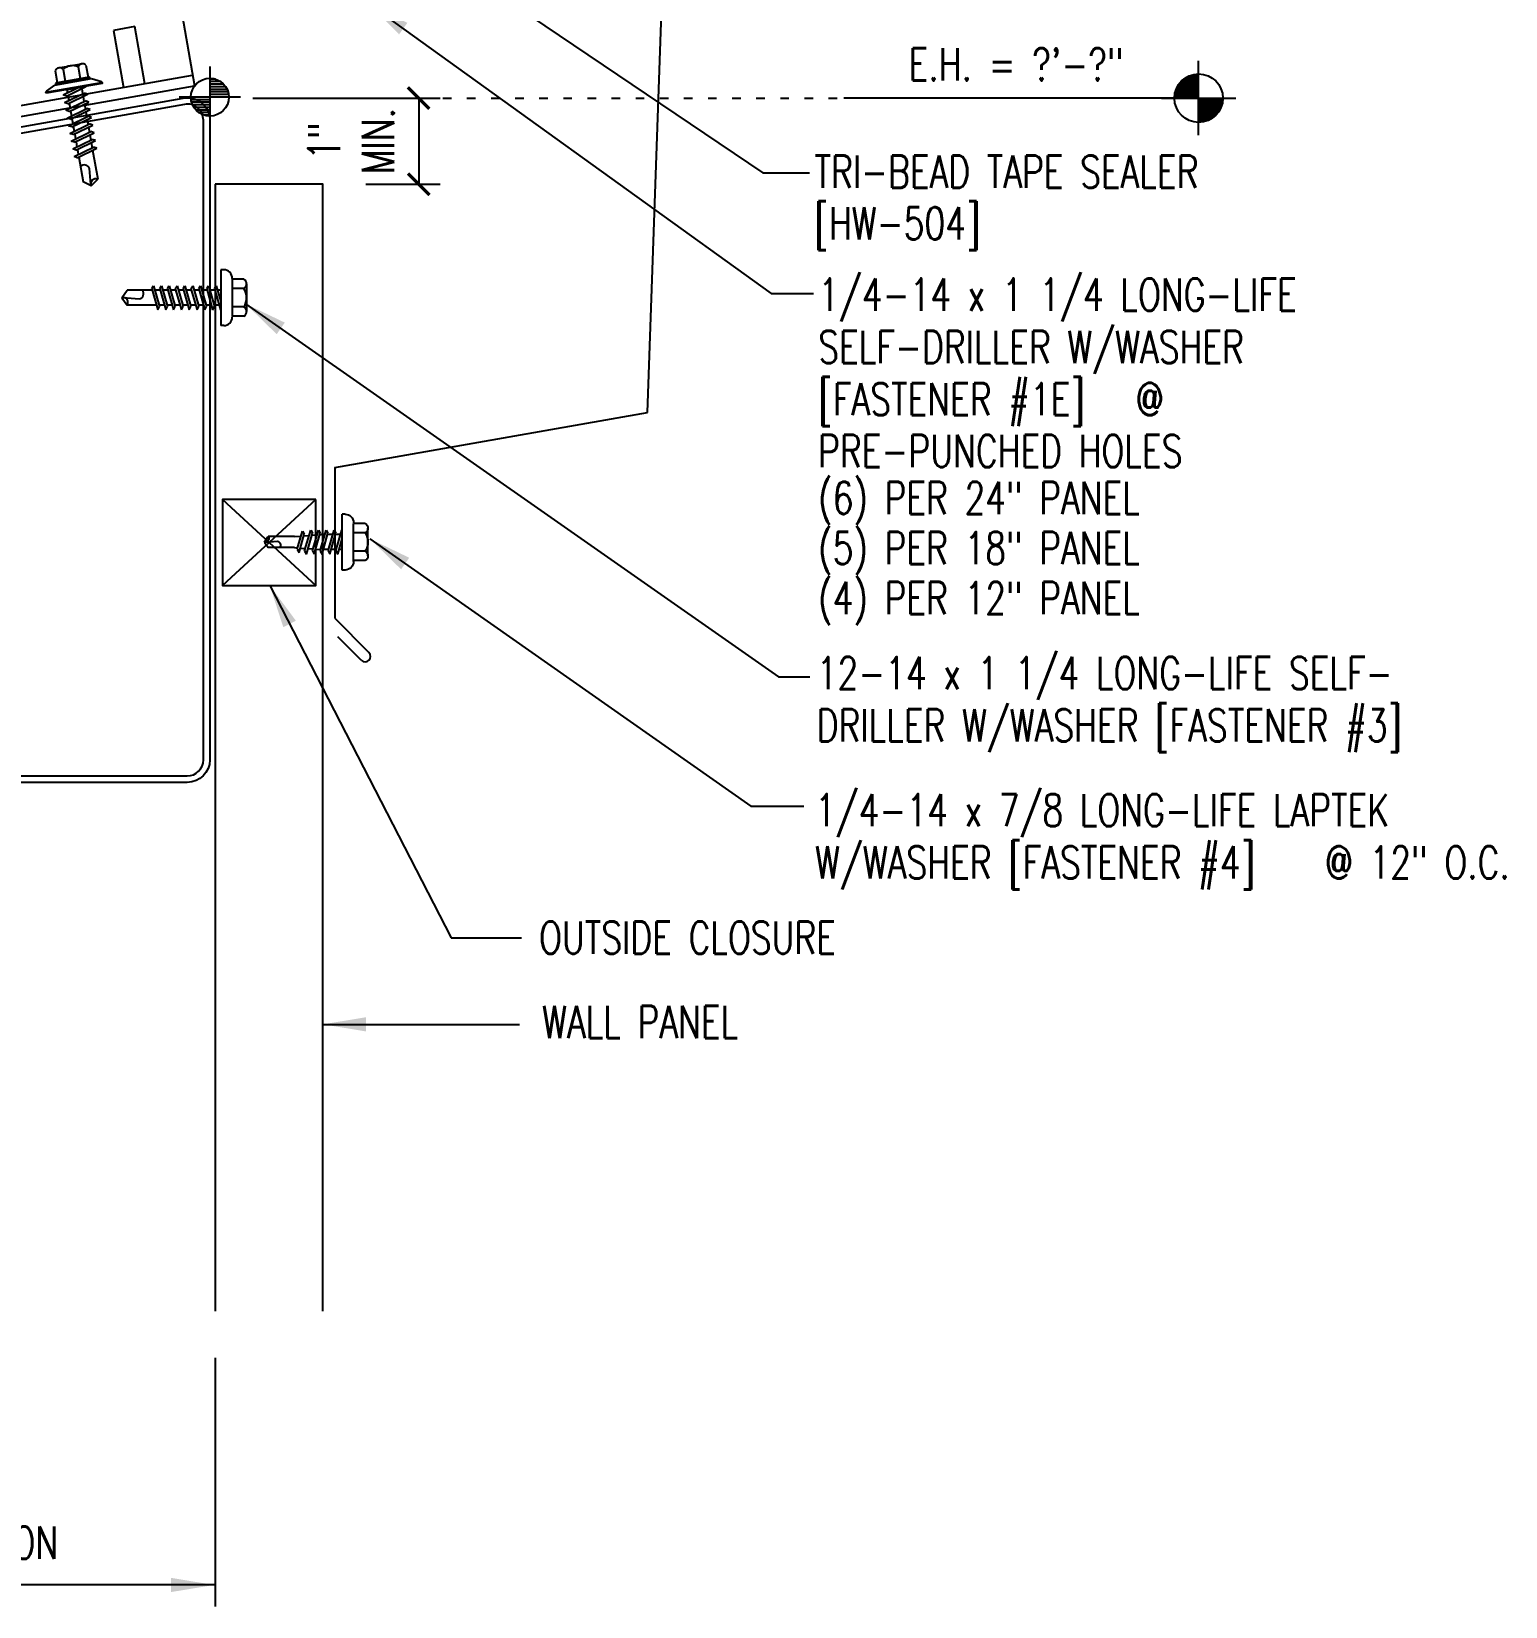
# Model space of a CAD drawing. Header units: inches. Extents: x 5 to 39, y 5.1 to 37.4.
# Drawn here: x 21.93 to 39.05, y 5.61 to 23.89 of the extents above; entities that cross this region are included whole.
import ezdxf

# ---------------------------------------------------------------- set-up
doc = ezdxf.new("R2010")
doc.units = ezdxf.units.IN
doc.header["$MEASUREMENT"] = 0
doc.linetypes.add('ACAD_ISO07W100', pattern=[3, 0, -3])
for name, color, linetype in [('CLIP', 5, 'Continuous'), ('CLO', 3, 'Continuous'), ('DIM', 7, 'Continuous'), ('ELEV-MK', 3, 'Continuous'), ('FASTENER', 9, 'Continuous'), ('PANEL', 11, 'Continuous'), ('SECTION', 11, 'Continuous'), ('STLA', 12, 'Continuous'), ('TEXT', 2, 'Continuous'), ('TRIM', 6, 'Continuous')]:
    doc.layers.add(name, color=color, linetype=linetype)
doc.styles.add('TEXT1', font='ROMANS.shx', dxfattribs={"width": 0.75, "height": 0.375})
doc.dimstyles.new('DETAIL', dxfattribs={"dimscale": 4, "dimtxt": 0.09375, "dimasz": 0.0625, "dimexe": 0.0625, "dimexo": 0.125, "dimgap": 0.0625, "dimtad": 1, "dimdec": 4, "dimzin": 3, "dimdsep": 46, "dimlunit": 4, "dimtxsty": 'TEXT1', "dimblk": 'ARCHTICK', "dimcen": 0.0625, "dimclrd": 7, "dimclre": 7, "dimclrt": 2, "dimadec": 0, "dimazin": 0, "dimtfac": 0.59375, "dimtdec": 4, "dimtmove": 0, "dimatfit": 3, "dimfxl": 0, "dimtolj": 1, "dimtzin": 3, "dimarcsym": 0})
doc.dimstyles.new('DETAIL$7', dxfattribs={"dimscale": 4, "dimtxt": 0.09375, "dimasz": 0.125, "dimexe": 0.0625, "dimexo": 0.125, "dimgap": 0.0625, "dimtad": 1, "dimdec": 4, "dimzin": 3, "dimdsep": 46, "dimlunit": 4, "dimtxsty": 'TEXT1', "dimblk": 'ARCHTICK', "dimcen": 0.0625, "dimclrd": 7, "dimclre": 7, "dimclrt": 2, "dimadec": 0, "dimazin": 0, "dimtfac": 0.59375, "dimtdec": 4, "dimtmove": 0, "dimatfit": 3, "dimfxl": 0, "dimfrac": 2, "dimtolj": 1, "dimtzin": 3, "dimarcsym": 0})

# ---------------------------------------------------------------- blocks, each defined once
blk = doc.blocks.new('MB_DW1')
at = {"layer": 'FASTENER'}
for p, q in [((-0.181, 0.276), (-0.181, 0.137)), ((-0.135, 0.302), (0.135, 0.302)), ((-0.089, 0.276), (-0.089, 0.137)), ((0.089, 0.276), (0.089, 0.137)), ((0.181, 0.276), (0.181, 0.137)), ((-0.217, 0.114), (-0.326, 0.059)), ((-0.326, 0.059), (-0.326, 0.049)), ((-0.326, 0.049), (0.326, 0.049)), ((-0.217, 0.114), (0.217, 0.114)), ((-0.193, 0.137), (0.193, 0.137)), ((-0.193, 0.119), (0.193, 0.119)), ((-0.181, 0.137), (0.181, 0.137)), ((-0.139, -0.016), (0.046, 0.037)), ((-0.104, -0.036), (0.139, 0.033)), ((-0.086, 0.037), (-0.086, -0.001)), ((-0.086, 0.037), (0.086, 0.037)), ((0.086, 0.037), (0.133, 0.037)), ((0.086, 0.018), (0.086, -0.042)), ((0.139, 0.033), (0.133, 0.037)), ((0.217, 0.114), (0.326, 0.059)), ((0.326, 0.059), (0.326, 0.049)), ((-0.104, -0.036), (-0.139, -0.016)), ((-0.139, -0.107), (0.104, -0.038)), ((-0.104, -0.127), (-0.139, -0.107)), ((-0.139, -0.198), (0.104, -0.128)), ((-0.104, -0.127), (0.139, -0.058)), ((-0.104, -0.218), (0.139, -0.149)), ((-0.086, -0.031), (-0.086, -0.092)), ((-0.086, -0.122), (-0.086, -0.183)), ((0.086, -0.073), (0.086, -0.133)), ((0.086, -0.164), (0.086, -0.224)), ((0.139, -0.058), (0.104, -0.038)), ((0.139, -0.149), (0.104, -0.128)), ((-0.104, -0.218), (-0.139, -0.198)), ((-0.139, -0.289), (0.104, -0.219)), ((-0.104, -0.309), (-0.139, -0.289)), ((-0.139, -0.38), (0.104, -0.31)), ((-0.104, -0.309), (0.139, -0.239)), ((-0.104, -0.4), (0.139, -0.33)), ((-0.086, -0.213), (-0.086, -0.274)), ((-0.086, -0.304), (-0.086, -0.364)), ((0.086, -0.255), (0.086, -0.315)), ((0.086, -0.345), (0.086, -0.406)), ((0.139, -0.239), (0.104, -0.219)), ((0.139, -0.33), (0.104, -0.31)), ((-0.104, -0.4), (-0.139, -0.38)), ((-0.139, -0.47), (0.104, -0.401)), ((-0.104, -0.491), (-0.139, -0.47)), ((-0.139, -0.561), (0.104, -0.492)), ((-0.104, -0.491), (0.139, -0.421)), ((-0.104, -0.581), (0.139, -0.512)), ((-0.086, -0.395), (-0.086, -0.455)), ((-0.086, -0.486), (-0.086, -0.546)), ((0.086, -0.436), (0.086, -0.497)), ((0.086, -0.527), (0.086, -0.588)), ((0.139, -0.421), (0.104, -0.401)), ((0.139, -0.512), (0.104, -0.492)), ((-0.104, -0.581), (-0.139, -0.561)), ((-0.139, -0.652), (0.104, -0.583)), ((-0.104, -0.672), (-0.139, -0.652)), ((-0.139, -0.743), (0.104, -0.674)), ((-0.104, -0.672), (0.139, -0.603)), ((-0.104, -0.763), (0.139, -0.694)), ((-0.086, -0.577), (-0.086, -0.637)), ((-0.086, -0.667), (-0.086, -0.728)), ((0.086, -0.618), (0.086, -0.679)), ((0.086, -0.709), (0.086, -1.05)), ((0.139, -0.603), (0.104, -0.583)), ((0.139, -0.694), (0.104, -0.674)), ((-0.104, -0.763), (-0.139, -0.743)), ((-0.086, -0.758), (-0.086, -1.05)), ((-0.002, -1.095), (0.014, -0.909)), ((0, -1.111), (-0.086, -1.05)), ((0, -1.111), (0.086, -1.05))]:
    blk.add_line(p, q, dxfattribs=at)
blk.add_lwpolyline([(-0.331, 0.037), (-0.331, 0.049), (0.331, 0.049), (0.331, 0.037)], close=True, dxfattribs=at)
for centre, radius, start, end in [((-0.135, 0.25), 0.0527, 29.8754, 150.1246), ((0, 0.138), 0.164, 56.9974, 123.0026), ((0.135, 0.25), 0.0527, 29.8754, 150.1246), ((-0.193, 0.128), 0.00894, 90, 270), ((0.193, 0.128), 0.00894, 270, 90), ((-0.046, -0.921), 0.0615, 11.1445, 130.906), ((0.054, -1.097), 0.0563, 55.4585, 194.8454)]:
    blk.add_arc(centre, radius, start, end, dxfattribs=at)
blk = doc.blocks.new('MB_DW4')
at = {"layer": 'FASTENER'}
for p, q in [((-0.217, 0.305), (-0.217, 0.171)), ((-0.163, 0.337), (0.159, 0.337)), ((-0.108, 0.305), (-0.108, 0.171)), ((0.105, 0.305), (0.105, 0.171)), ((0.214, 0.305), (0.214, 0.171)), ((-0.326, 0.071), (-0.326, 0.037)), ((-0.326, 0.037), (0.322, 0.037)), ((-0.226, 0.171), (0.214, 0.171)), ((-0.141, -0.014), (0.037, 0.037)), ((-0.105, -0.034), (0.137, 0.035)), ((-0.088, 0.037), (-0.088, 0.001)), ((-0.088, 0.037), (0.085, 0.037)), ((0.085, 0.037), (0.134, 0.037)), ((0.085, 0.02), (0.085, -0.041)), ((0.137, 0.035), (0.134, 0.037)), ((0.322, 0.071), (0.322, 0.037)), ((-0.105, -0.034), (-0.141, -0.014)), ((-0.141, -0.105), (0.102, -0.036)), ((-0.105, -0.125), (-0.141, -0.105)), ((-0.141, -0.196), (0.102, -0.127)), ((-0.105, -0.125), (0.137, -0.056)), ((-0.105, -0.216), (0.137, -0.147)), ((-0.088, -0.029), (-0.088, -0.09)), ((-0.088, -0.12), (-0.088, -0.181)), ((0.085, -0.071), (0.085, -0.131)), ((0.085, -0.162), (0.085, -0.211)), ((0.137, -0.056), (0.102, -0.036)), ((0.137, -0.147), (0.102, -0.127)), ((-0.105, -0.216), (-0.141, -0.196)), ((-0.141, -0.287), (0.102, -0.217)), ((-0.105, -0.307), (-0.141, -0.287)), ((-0.141, -0.378), (0.102, -0.308)), ((-0.105, -0.307), (0.137, -0.238)), ((-0.105, -0.398), (0.137, -0.328)), ((-0.084, -0.27), (-0.088, -0.211)), ((-0.078, -0.36), (-0.082, -0.3)), ((0.071, -0.408), (0.075, -0.346)), ((0.077, -0.315), (0.082, -0.253)), ((0.084, -0.223), (0.085, -0.211)), ((0.137, -0.238), (0.102, -0.217)), ((0.137, -0.328), (0.102, -0.308)), ((-0.105, -0.398), (-0.141, -0.378)), ((-0.122, -0.463), (0.089, -0.403)), ((-0.086, -0.483), (-0.122, -0.463)), ((-0.086, -0.483), (0.124, -0.423)), ((-0.071, -0.449), (-0.075, -0.389)), ((-0.066, -0.516), (-0.069, -0.478)), ((-0.066, -0.516), (-0.066, -0.82)), ((0.063, -0.515), (0.068, -0.439)), ((0.063, -0.516), (0.063, -0.82)), ((0.124, -0.423), (0.089, -0.403)), ((-0.003, -0.854), (0.009, -0.714)), ((-0.002, -0.866), (-0.066, -0.82)), ((-0.002, -0.866), (0.063, -0.82))]:
    blk.add_line(p, q, dxfattribs=at)
for centre, radius, start, end in [((-0.163, 0.274), 0.0628, 29.8754, 150.1246), ((-0.002, 0.141), 0.196, 56.9974, 123.0026), ((0.159, 0.274), 0.0628, 29.8754, 150.1246), ((-0.226, 0.071), 0.1, 90, 180), ((0.222, 0.071), 0.1, 0, 90), ((0.073, -0.516), 0.01, 175.9484, 180), ((-0.036, -0.723), 0.0461, 11.1445, 130.906), ((0.039, -0.855), 0.0422, 55.4585, 194.8454)]:
    blk.add_arc(centre, radius, start, end, dxfattribs=at)
blk = doc.blocks.new('_ArchTick')
at = {"color": 0, "linetype": 'ByBlock', "const_width": 0.15}
blk.add_lwpolyline([(-0.5, -0.5), (0.5, 0.5)], dxfattribs=at)
blk = doc.blocks.new('FD-F4')
at = {"layer": 'TEXT', "style": 'TEXT1', "width": 0.75}
for s, p in [('1/4-14 x 7/8 LONG-LIFE LAPTEK', (0.0047, -0.0408)), ('W/WASHER [FASTENER #4]', (0.0047, -0.1926))]:
    blk.add_text(s, height=0.09375, dxfattribs=at).set_placement(p)
blk.add_attdef('(QUANTITY)', (1.4847, -0.1926), '', height=0.0938, dxfattribs=at)
at = {"layer": 'TEXT', "style": 'TEXT1', "flags": 1}
for tag, p in [('Color', (0.0624, -0.4349)), ('Calc', (0.0624, -0.4349)), ('Opt1', (0.0624, -0.4349)), ('Opt2', (0.0624, -0.4349)), ('Opt3', (0.0624, -0.4349)), ('Description', (0.0624, -0.4349)), ('Multiple', (0.0624, -0.4349)), ('Part', (0.0624, -0.4349)), ('Spare1', (0.0624, -0.6224)), ('Spare2', (0.0624, -0.6224)), ('Spare3', (0.0624, -0.6224)), ('Spare4', (0.0624, -0.6224)), ('Spare5', (0.0624, -0.6224)), ('Spare6', (0.0624, -0.6224)), ('Spare7', (0.0624, -0.6224)), ('Spare8', (0.0624, -0.6224)), ('Spare9', (0.0624, -0.6224)), ('Spare10', (0.0624, -0.6224))]:
    blk.add_attdef(tag, p, '', height=0.0938, dxfattribs=at)
blk = doc.blocks.new('*D26')
at = {"layer": 'DEFPOINTS', "color": 0}
for p in [(24.001, 23.12), (25.312, 22.12), (26.426, 22.12)]:
    blk.add_point(p, dxfattribs=at)
at = {"layer": 'DIM', "color": 7, "lineweight": -2}
for p, q in [((24.501, 23.12), (26.676, 23.12)), ((26.426, 23.12), (26.426, 22.12)), ((25.812, 22.12), (26.676, 22.12))]:
    blk.add_line(p, q, dxfattribs=at)
at = {"layer": 'DIM', "color": 7, "lineweight": -2, "xscale": 0.25, "yscale": 0.25, "zscale": 0.25}
for p, rotation in [((26.426, 23.12), 90), ((26.426, 22.12), 270)]:
    blk.add_blockref('_ArchTick', p, dxfattribs=dict(at, rotation=rotation))
at = {"layer": 'DIM', "color": 2, "insert": (25.641, 22.62), "char_height": 0.375, "attachment_point": 5, "rotation": 90, "style": 'TEXT1'}
blk.add_mtext('\\A1;1"\\PMIN.', dxfattribs=at)
blk = doc.blocks.new('A$C0B323C8E')
at = {"layer": 'CLIP'}
for p, q in [((-1.293, 2.862), (0.86, 3.242)), ((0.86, 3.242), (1.274, 0.894)), ((-0.879, 0.514), (-1.293, 2.862)), ((1.061, 2.1), (2.243, 2.309)), ((2.243, 2.309), (2.791, -0.797)), ((1.116, 1.793), (1.724, 1.9)), ((-2.189, 1.527), (-1.092, 1.721)), ((1.159, 1.546), (1.767, 1.654)), ((-1.641, -1.579), (-2.189, 1.527)), ((-1.637, 1.307), (-1.038, 1.413)), ((-1.594, 1.061), (-0.994, 1.167)), ((-0.879, 0.514), (1.274, 0.894)), ((2.097, -0.109), (1.851, -0.152)), ((1.851, -0.152), (1.967, -0.815)), ((2.214, -0.772), (2.097, -0.109)), ((-1.663, -1.455), (2.769, -0.674)), ((-0.981, -0.652), (-1.227, -0.695)), ((-1.227, -0.695), (-1.11, -1.358)), ((-0.981, -0.652), (-0.864, -1.315)), ((-0.864, -1.315), (-0.981, -0.652)), ((-1.641, -1.579), (2.791, -0.797))]:
    blk.add_line(p, q, dxfattribs=at)
for centre in [(0.537, 1.554), (-0.413, 1.386), (0.16, 0.99)]:
    blk.add_circle(centre, 0.165, dxfattribs=at)
for centre, start, end in [((1.737, 1.775), 280, 100), ((-1.616, 1.184), 100, 280)]:
    blk.add_arc(centre, 0.125, start, end, dxfattribs=at)
blk = doc.blocks.new('wp')
at = {"layer": 'SECTION'}
for p, q in [((0, -0.0958), (0, 0.0958)), ((-0.0958, 0), (0.0958, 0))]:
    blk.add_line(p, q, dxfattribs=at)
at = {"layer": 'SECTION', "const_width": 0.0625}
for points in [[(0, 0.0312, 0.414214), (-0.0312, 0, 1)], [(0, -0.0312, 0.414214), (0.0312, 0, 1)]]:
    blk.add_lwpolyline(points, format="xyb", dxfattribs=at)
at = {"layer": 'SECTION'}
blk.add_circle((0, 0), 0.0625, dxfattribs=at)
blk = doc.blocks.new('SURVEY')
at = {"color": 11}
for p, q in [((0, 0.1785), (0, -0.1785)), ((0.0328, 0.105), (0, 0.105)), ((0.0632, 0.09), (0, 0.09)), ((0.0805, 0.075), (0, 0.075)), ((0.0922, 0.06), (0, 0.06)), ((0.1004, 0.045), (0, 0.045)), ((0.1058, 0.03), (0, 0.03)), ((0.109, 0.015), (0, 0.015)), ((0.1785, 0), (-0.1785, 0)), ((0, -0.015), (-0.109, -0.015)), ((0, -0.03), (-0.1058, -0.03)), ((0, -0.045), (-0.1004, -0.045)), ((0, -0.06), (-0.0922, -0.06)), ((0, -0.075), (-0.0805, -0.075)), ((0, -0.09), (-0.0632, -0.09)), ((0, -0.105), (-0.0328, -0.105))]:
    blk.add_line(p, q, dxfattribs=at)
blk.add_circle((0, 0), 0.11, dxfattribs=at)
blk = doc.blocks.new('FD-F1e')
at = {"layer": 'TEXT', "style": 'TEXT1', "width": 0.75}
for s, p in [('1/4-14 x 1 1/4 LONG-LIFE', (0.0047, -0.0408)), ('SELF-DRILLER W/WASHER', (0.0047, -0.1926)), ('[FASTENER #1E]', (0.0047, -0.3444))]:
    blk.add_text(s, height=0.09375, dxfattribs=at).set_placement(p)
blk.add_attdef('(QUANTITY)', (0.9263, -0.3444), '', height=0.0938, dxfattribs=at)
at = {"layer": 'TEXT', "style": 'TEXT1', "flags": 1}
for tag, p in [('Color', (0.0245, -0.5337)), ('Calc', (0.0245, -0.5337)), ('Opt1', (0.0245, -0.5337)), ('Opt2', (0.0245, -0.5337)), ('Opt3', (0.0245, -0.5337)), ('Description', (0.0245, -0.5337)), ('Multiple', (0.0245, -0.5337)), ('Part', (0.0245, -0.5337)), ('Spare1', (0.0245, -0.7212)), ('Spare2', (0.0245, -0.7212)), ('Spare3', (0.0245, -0.7212)), ('Spare4', (0.0245, -0.7212)), ('Spare5', (0.0245, -0.7212)), ('Spare6', (0.0245, -0.7212)), ('Spare7', (0.0245, -0.7212)), ('Spare8', (0.0245, -0.7212)), ('Spare9', (0.0245, -0.7212)), ('Spare10', (0.0245, -0.7212))]:
    blk.add_attdef(tag, p, '', height=0.0938, dxfattribs=at)
blk = doc.blocks.new('dsc-HW-504')
at = {"layer": 'TEXT', "style": 'TEXT1', "width": 0.75}
for s, p in [('TRI-BEAD TAPE SEALER', (0, 0)), ('[HW-504]', (0, -0.6))]:
    blk.add_text(s, height=0.375, dxfattribs=at).set_placement(p)
at = {"layer": 'TEXT', "style": 'TEXT1', "flags": 1}
for tag, p in [('COLOR', (0, -1.2)), ('CALC', (0, -1.2)), ('OPT1', (0, -1.2)), ('OPT2', (0, -1.2)), ('OPT3', (0, -1.2)), ('GAGE', (0, -1.2)), ('SHPLN', (0, -1.2)), ('PART', (0, -1.2)), ('DESCRIPTION', (0, -1.2)), ('MULTIPLE', (0, -1.2)), ('SPARE1', (0, -1.8)), ('SPARE2', (0, -1.8)), ('SPARE3', (0, -1.8)), ('SPARE4', (0, -1.8)), ('SPARE5', (0, -1.8)), ('SPARE6', (0, -1.8)), ('SPARE7', (0, -1.8)), ('SPARE8', (0, -1.8)), ('SPARE9', (0, -1.8)), ('SPARE10', (0, -1.8))]:
    blk.add_attdef(tag, p, '', height=0.375, dxfattribs=at)
blk = doc.blocks.new('fz2')
at = {"layer": 'FASTENER'}
for p, q in [((-0.215, 0.305), (-0.215, 0.171)), ((-0.161, 0.337), (0.161, 0.337)), ((-0.107, 0.305), (-0.107, 0.171)), ((0.107, 0.305), (0.107, 0.171)), ((0.215, 0.305), (0.215, 0.171)), ((-0.324, 0.071), (-0.324, 0.037)), ((-0.324, 0.037), (0.324, 0.037)), ((-0.224, 0.171), (0.215, 0.171)), ((-0.139, -0.016), (0.046, 0.037)), ((-0.104, -0.036), (0.139, 0.033)), ((-0.086, 0.037), (0.086, 0.037)), ((-0.086, 0.037), (-0.086, -0.001)), ((0.086, 0.037), (0.133, 0.037)), ((0.086, 0.018), (0.086, -0.042)), ((0.139, 0.033), (0.133, 0.037)), ((0.324, 0.071), (0.324, 0.037)), ((-0.104, -0.036), (-0.139, -0.016)), ((-0.139, -0.107), (0.104, -0.038)), ((-0.104, -0.127), (-0.139, -0.107)), ((-0.139, -0.198), (0.104, -0.128)), ((-0.104, -0.127), (0.139, -0.058)), ((-0.104, -0.218), (0.139, -0.149)), ((-0.086, -0.031), (-0.086, -0.092)), ((-0.086, -0.122), (-0.086, -0.183)), ((0.086, -0.073), (0.086, -0.133)), ((0.086, -0.164), (0.086, -0.224)), ((0.139, -0.058), (0.104, -0.038)), ((0.139, -0.149), (0.104, -0.128)), ((-0.104, -0.218), (-0.139, -0.198)), ((-0.139, -0.289), (0.104, -0.219)), ((-0.104, -0.309), (-0.139, -0.289)), ((-0.139, -0.38), (0.104, -0.31)), ((-0.104, -0.309), (0.139, -0.239)), ((-0.104, -0.4), (0.139, -0.33)), ((-0.086, -0.213), (-0.086, -0.274)), ((-0.086, -0.304), (-0.086, -0.364)), ((0.086, -0.255), (0.086, -0.315)), ((0.086, -0.345), (0.086, -0.406)), ((0.139, -0.239), (0.104, -0.219)), ((0.139, -0.33), (0.104, -0.31)), ((-0.104, -0.4), (-0.139, -0.38)), ((-0.139, -0.47), (0.104, -0.401)), ((-0.104, -0.491), (-0.139, -0.47)), ((-0.139, -0.561), (0.104, -0.492)), ((-0.104, -0.491), (0.139, -0.421)), ((-0.104, -0.581), (0.139, -0.512)), ((-0.086, -0.395), (-0.086, -0.455)), ((-0.086, -0.486), (-0.086, -0.546)), ((0.086, -0.436), (0.086, -0.497)), ((0.086, -0.527), (0.086, -0.588)), ((0.139, -0.421), (0.104, -0.401)), ((0.139, -0.512), (0.104, -0.492)), ((-0.104, -0.581), (-0.139, -0.561)), ((-0.139, -0.652), (0.104, -0.583)), ((-0.104, -0.672), (-0.139, -0.652)), ((-0.139, -0.743), (0.104, -0.674)), ((-0.104, -0.672), (0.139, -0.603)), ((-0.104, -0.763), (0.139, -0.694)), ((-0.086, -0.577), (-0.086, -0.637)), ((-0.086, -0.667), (-0.086, -0.728)), ((0.086, -0.618), (0.086, -0.679)), ((0.086, -0.709), (0.086, -1.05)), ((0.139, -0.603), (0.104, -0.583)), ((0.139, -0.694), (0.104, -0.674)), ((-0.104, -0.763), (-0.139, -0.743)), ((-0.086, -0.758), (-0.086, -1.05)), ((-0.002, -1.095), (0.014, -0.909)), ((0, -1.111), (-0.086, -1.05)), ((0, -1.111), (0.086, -1.05))]:
    blk.add_line(p, q, dxfattribs=at)
for centre, radius, start, end in [((-0.161, 0.274), 0.0628, 29.8754, 150.1246), ((0, 0.141), 0.196, 56.9974, 123.0026), ((0.161, 0.274), 0.0628, 29.8754, 150.1246), ((-0.224, 0.071), 0.1, 90, 180), ((0.224, 0.071), 0.1, 0, 90), ((-0.046, -0.921), 0.0615, 11.1445, 130.906), ((0.054, -1.097), 0.0563, 55.4585, 194.8454)]:
    blk.add_arc(centre, radius, start, end, dxfattribs=at)
blk = doc.blocks.new('FD-F3')
at = {"layer": 'TEXT', "style": 'TEXT1', "width": 0.75}
for s, p in [('12-14 x 1 1/4 LONG-LIFE SELF-', (0.0047, -0.0408)), ('DRILLER W/WASHER [FASTENER #3]', (0.0047, -0.1926))]:
    blk.add_text(s, height=0.09375, dxfattribs=at).set_placement(p)
blk.add_attdef('(QUANTITY)', (0.0047, -0.3444), '', height=0.0938, dxfattribs=at)

msp = doc.modelspace()

# ---------------------------------------------------------------- linework, layer by layer
at = {"layer": 'CLO', "linetype": 'Continuous'}
for p, q in [((24.14649, 18.45996), (25.23254, 17.45996)), ((25.23254, 18.45996), (24.14649, 17.45996))]:
    msp.add_line(p, q, dxfattribs=at)
msp.add_lwpolyline([(25.23254, 18.45996), (24.14649, 18.45996), (24.14649, 17.45996), (25.23254, 17.45996)], close=True, dxfattribs=at)
at = {"layer": 'PANEL'}
for points in [[(24.06383, 22.11993), (24.06383, 9.03819)], [(25.31383, 9.03819), (25.31383, 22.11993), (24.06383, 22.11993)]]:
    msp.add_lwpolyline(points, dxfattribs=at)
at = {"layer": 'STLA'}
msp.add_lwpolyline([(19.26025, 21.27013), (19.12288, 22.04586, -0.41421356), (19.33535, 22.34976), (23.69265, 23.12137, -0.46653091), (24.00057, 22.86318), (24.00057, 15.4381, -0.41421356), (23.73837, 15.1759), (19.26277, 15.1759, -0.41421356), (19.00057, 15.4381), (19.00057, 16.2259), (19.07527, 16.2259), (19.07527, 15.4381, 0.41421356), (19.26277, 15.2506), (23.73837, 15.2506, 0.41421356), (23.92587, 15.4381), (23.92587, 22.86318, 0.46653091), (23.70567, 23.04781), (19.34837, 22.27621, 0.41421356), (19.19644, 22.05889), (19.33381, 21.28315)], format="xyb", close=True, dxfattribs=at)
at = {"layer": 'TEXT', "linetype": 'ACAD_ISO07W100', "ltscale": 0.06}
msp.add_line((26.42638, 23.11993), (31.36156, 23.11993), dxfattribs=at)
at = {"layer": 'TEXT'}
msp.add_line((35.48386, 23.11993), (31.36156, 23.11993), dxfattribs=at)
at = {"layer": 'TEXT', "color": 7}
msp.add_line((24.06383, 8.49512), (24.06383, 5.60828), dxfattribs=at)
at = {"layer": 'TRIM'}
for p, q in [((29.08211, 19.47104), (29.24789, 24.21814)), ((25.45064, 18.83071), (29.08211, 19.47104)), ((25.45064, 18.83071), (25.45064, 17.08071)), ((25.45064, 17.08071), (25.84838, 16.68296)), ((25.76, 16.59457), (25.48847, 16.8661))]:
    msp.add_line(p, q, dxfattribs=at)
msp.add_arc((25.80419, 16.63877), 0.0625, 225, 45, dxfattribs=at)

# ---------------------------------------------------------------- block references
msp.add_blockref('dsc-HW-504', (31.02215, 22.07881))
at = {"layer": 'CLIP'}
msp.add_blockref('A$C0B323C8E', (21.03197, 24.05893), dxfattribs=at)
at = {"layer": 'ELEV-MK', "xscale": 2, "yscale": 2, "zscale": 2}
msp.add_blockref('SURVEY', (24.00134, 23.13122), dxfattribs=at)
at = {"layer": 'FASTENER'}
for name, p, rotation in [('MB_DW1', (22.43153, 23.19751), 9.999999999999918), ('fz2', (24.09101, 20.80293), 270)]:
    msp.add_blockref(name, p, dxfattribs=dict(at, rotation=rotation))
at = {"layer": 'FASTENER', "xscale": -1, "rotation": 270}
msp.add_blockref('MB_DW4', (25.49978, 17.96765), dxfattribs=at)
at = {"layer": 'TEXT'}
for name, p, xscale, yscale, zscale in [('wp', (35.48386, 23.11993), 4.5, 4.5, 4.5), ('FD-F3', (31.02982, 16.42087), 4, 4, 4)]:
    msp.add_blockref(name, p, dxfattribs=dict(at, xscale=xscale, yscale=yscale, zscale=zscale))
at = {"layer": 'TEXT', "xscale": 4, "yscale": 4, "zscale": 4}
for name, p, values in [('FD-F1e', (31.04829, 20.81508), {'(QUANTITY)': '@'}), ('FD-F4', (31.01115, 14.82894), {'(QUANTITY)': '@ 12" O.C.'})]:
    msp.add_blockref(name, p, dxfattribs=at).add_auto_attribs(values)

# ---------------------------------------------------------------- texts
at = {"layer": 'TEXT', "style": 'TEXT1', "width": 0.75}
for s, p in [('E.H. = ?\'-?"', (32.11596, 23.32446)), ('PRE-PUNCHED HOLES', (31.06529, 18.83543)), ('(6) PER 24" PANEL', (31.06529, 18.29108)), ('(5) PER 18" PANEL', (31.06529, 17.70945)), ('(4) PER 12" PANEL', (31.06529, 17.12782)), ('OUTSIDE CLOSURE', (27.82435, 13.18715)), ('WALL PANEL', (27.85978, 12.20734))]:
    msp.add_text(s, height=0.375, dxfattribs=at).set_placement(p)
at = {"layer": 'TEXT', "color": 2, "style": 'TEXT1', "width": 0.75}
msp.add_text('O/O DIMENSION', height=0.375, dxfattribs=at).set_placement((19.25103, 6.16085))

# ---------------------------------------------------------------- dimensions: what is measured, and where the dimension line sits
at = {"layer": 'DIM'}
dim = msp.add_linear_dim(base=(26.42638, 22.11993), p1=(24.00057, 23.11993), p2=(25.31223, 22.11993), angle=90, text='<>\\PMIN.', dimstyle='DETAIL', override={"dimfrac": 2}, dxfattribs=at)
dim.commit()
dim.dimension.update_dxf_attribs({"geometry": '*D26', "text_midpoint": (26.42638, 22.61993), "dimtype": 128})

# ---------------------------------------------------------------- leaders
for points in [[(25.98253, 25.24886), (30.42204, 22.25338), (30.9636, 22.25338)], [(25.84026, 24.21852), (30.52046, 20.85273), (31.01249, 20.85273)], [(25.85949, 18.00381), (30.2836, 14.90063), (30.89928, 14.90063)], [(24.69812, 17.45996), (26.80278, 13.36951), (27.62067, 13.36951)], [(25.31383, 12.36697), (27.32521, 12.36697), (27.59871, 12.36697)]]:
    msp.add_leader(points, dimstyle='DETAIL$7', override={"dimfrac": 2}, dxfattribs=at)
msp.add_leader([(24.41478, 20.73319), (30.60272, 16.39977), (30.96793, 16.39977)], dimstyle='DETAIL$7', dxfattribs=at)
at = {"layer": 'TEXT'}
msp.add_leader([(24.05141, 5.85828), (19.39409, 5.85828), (18.39176, 5.85828)], dimstyle='DETAIL$7', dxfattribs=at)

doc.saveas('drawing.dxf')
